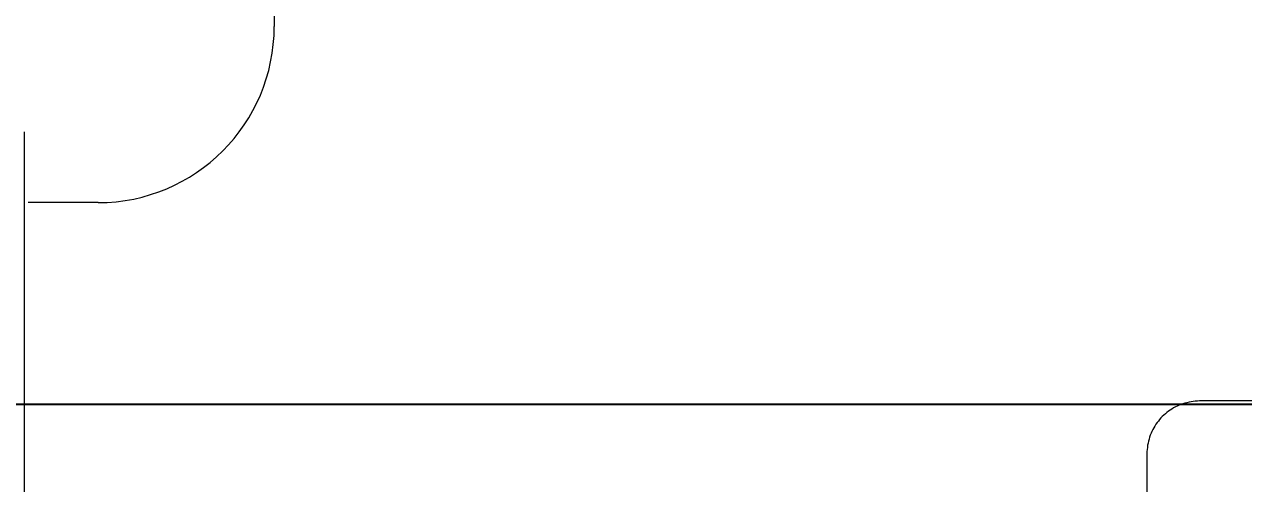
# Model space of a CAD drawing. Header units: millimetres. Extents: x 1863 to 2194, y 977 to 1295.
# Drawn here: x 1893.97 to 1928.61, y 1150.22 to 1163.25 of the extents above; entities that cross this region are included whole.
import ezdxf

# ---------------------------------------------------------------- set-up
doc = ezdxf.new("R2010")
doc.units = ezdxf.units.MM
doc.layers.add('05 Tray 實際版框', color=220, linetype='Continuous', lineweight=25)
doc.layers.add('2', color=7, linetype='Continuous', true_color=0xffffff)
doc.layers.add('BMLJ', color=4, linetype='Continuous')
doc.layers.get('0').off()
doc.styles.get("Standard").update_dxf_attribs({"font": 'txt', "bigfont": 'gbcbig.shx'})
doc.dimstyles.new('ISO-25', dxfattribs={"dimtxt": 2.5, "dimasz": 2.5, "dimexe": 1.25, "dimexo": 0.625, "dimtad": 1, "dimtxsty": 'Standard', "dimcen": 2.5, "dimadec": 0, "dimazin": 0, "dimtfac": 1, "dimtmove": 0, "dimatfit": 3, "dimfxl": 1, "dimarcsym": 0})

# ---------------------------------------------------------------- blocks, each defined once
blk = doc.blocks.new('A$C1B9535D9')
at = {"layer": '2', "color": 35, "linetype": 'Continuous', "lineweight": 18}
for points, degree in [([(4.53, 30.417), (4.53, 27.589)], 1), ([(4.53, 27.589), (4.537, 27.508), (4.543, 27.427), (4.55, 27.346)], 3), ([(4.55, 27.346), (4.569, 27.269), (4.588, 27.192), (4.607, 27.116)], 3), ([(4.607, 27.116), (4.637, 27.044), (4.667, 26.972), (4.698, 26.9)], 3), ([(4.698, 26.9), (4.738, 26.835), (4.779, 26.769), (4.819, 26.704)], 3), ([(4.819, 26.704), (4.869, 26.645), (4.919, 26.587), (4.969, 26.529)], 3), ([(4.969, 26.529), (5.028, 26.479), (5.086, 26.429), (5.144, 26.379)], 3), ([(5.144, 26.379), (5.21, 26.338), (5.275, 26.297), (5.341, 26.257)], 3), ([(5.341, 26.257), (5.412, 26.226), (5.484, 26.196), (5.556, 26.166)], 3), ([(5.556, 26.166), (5.633, 26.147), (5.71, 26.128), (5.787, 26.109)], 3), ([(5.787, 26.109), (5.868, 26.102), (5.949, 26.096), (6.03, 26.089)], 3), ([(6.03, 26.089), (9.234, 26.089)], 1)]:
    blk.add_open_spline(points, degree=degree, dxfattribs=at)
blk = doc.blocks.new('*D8')
at = {"layer": 'BMLJ', "color": 0, "lineweight": -2, "transparency": 16777216}
for p, q in [((2012.465, 1238.46), (1865.418, 1238.46)), ((1866.668, 1235.96), (1866.668, 1154.96)), ((2012.465, 1152.46), (1865.418, 1152.46))]:
    blk.add_line(p, q, dxfattribs=at)
at = {"layer": 'BMLJ', "color": 0, "transparency": 16777216}
for points in [[(1866.251, 1235.96), (1867.084, 1235.96), (1866.668, 1238.46)], [(1866.251, 1154.96), (1867.084, 1154.96), (1866.668, 1152.46)]]:
    blk.add_solid(points, dxfattribs=at)
at = {"layer": 'BMLJ', "color": 0, "transparency": 16777216, "insert": (1864.793, 1195.46), "char_height": 2.5, "attachment_point": 5, "rotation": 90}
blk.add_mtext('86', dxfattribs=at)

msp = doc.modelspace()

# ---------------------------------------------------------------- linework, layer by layer
at = {"layer": '05 Tray 實際版框', "lineweight": 0, "ltscale": 0.2}
for p, q in [((1901.065, 1178.199), (1901.065, 1163.196)), ((1896.065, 1158.196), (1894.069, 1158.196))]:
    msp.add_line(p, q, dxfattribs=at)
msp.add_lwpolyline([(2003.716, 982.203), (1903.966, 982.203, -0.414214), (1893.966, 992.203), (1893.966, 1160.203)], format="xyb", dxfattribs=at)
msp.add_arc((1896.065, 1163.196), 5, 270, 360, dxfattribs=at)

# ---------------------------------------------------------------- block references
at = {"linetype": 'Continuous', "rotation": 270}
msp.add_blockref('A$C1B9535D9', (1899.769, 1157.094), dxfattribs=at)

# ---------------------------------------------------------------- dimensions: what is measured, and where the dimension line sits
at = {"layer": 'BMLJ'}
dim = msp.add_linear_dim(base=(1866.668, 1152.46), p1=(2013.09, 1238.46), p2=(2013.09, 1152.46), angle=90, dimstyle='ISO-25', dxfattribs=at)
dim.commit()
dim.dimension.update_dxf_attribs({"geometry": '*D8', "text_midpoint": (1864.793, 1195.46)})

doc.saveas('drawing.dxf')
